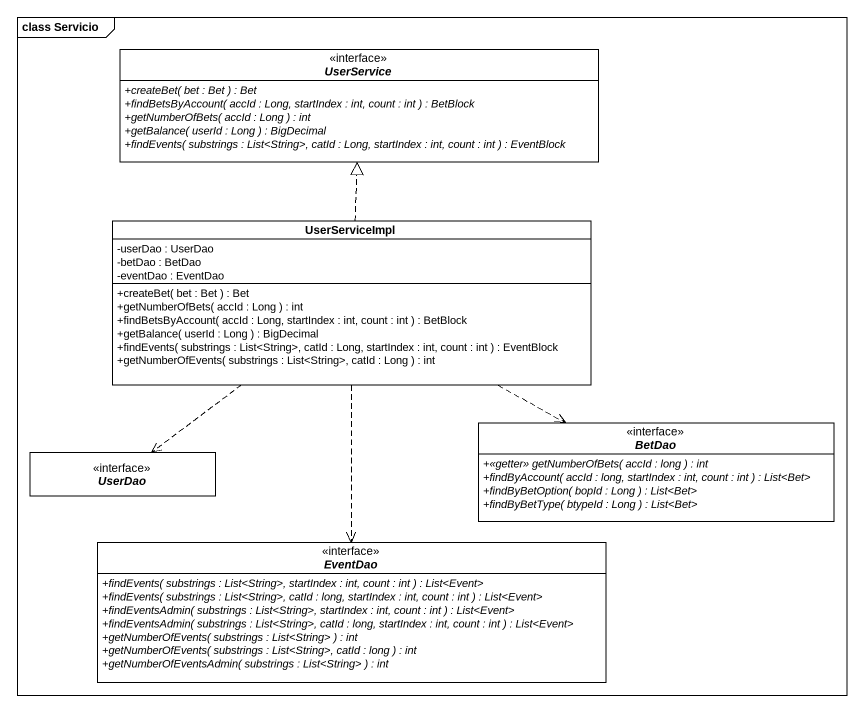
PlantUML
@startuml
mainframe class Servicio
hide circle
hide empty members
skinparam classAttributeIconSize 0
interface UserService {
  {abstract} +createBet( bet : Bet ) : Bet
  {abstract} +findBetsByAccount( accId : Long, startIndex : int, count : int ) : BetBlock
  {abstract} +getNumberOfBets( accId : Long ) : int
  {abstract} +getBalance( userId : Long ) : BigDecimal
  {abstract} +findEvents( substrings : List<String>, catId : Long, startIndex : int, count : int ) : EventBlock
}
class UserServiceImpl {
  -userDao : UserDao
  -betDao : BetDao
  -eventDao : EventDao
  +createBet( bet : Bet ) : Bet
  +getNumberOfBets( accId : Long ) : int
  +findBetsByAccount( accId : Long, startIndex : int, count : int ) : BetBlock
  +getBalance( userId : Long ) : BigDecimal
  +findEvents( substrings : List<String>, catId : Long, startIndex : int, count : int ) : EventBlock
  +getNumberOfEvents( substrings : List<String>, catId : Long ) : int
}
interface BetDao {
  {abstract} +<<getter>> getNumberOfBets( accId : long ) : int
  {abstract} +findByAccount( accId : long, startIndex : int, count : int ) : List<Bet>
  {abstract} +findByBetOption( bopId : Long ) : List<Bet>
  {abstract} +findByBetType( btypeId : Long ) : List<Bet>
}
interface UserDao
interface EventDao {
  {abstract} +findEvents( substrings : List<String>, startIndex : int, count : int ) : List<Event>
  {abstract} +findEvents( substrings : List<String>, catId : long, startIndex : int, count : int ) : List<Event>
  {abstract} +findEventsAdmin( substrings : List<String>, startIndex : int, count : int ) : List<Event>
  {abstract} +findEventsAdmin( substrings : List<String>, catId : long, startIndex : int, count : int ) : List<Event>
  {abstract} +getNumberOfEvents( substrings : List<String> ) : int
  {abstract} +getNumberOfEvents( substrings : List<String>, catId : long ) : int
  {abstract} +getNumberOfEventsAdmin( substrings : List<String> ) : int
}
UserServiceImpl .up.|> UserService
UserServiceImpl .right.> BetDao
UserServiceImpl ..> UserDao
UserServiceImpl ..> EventDao
@enduml
